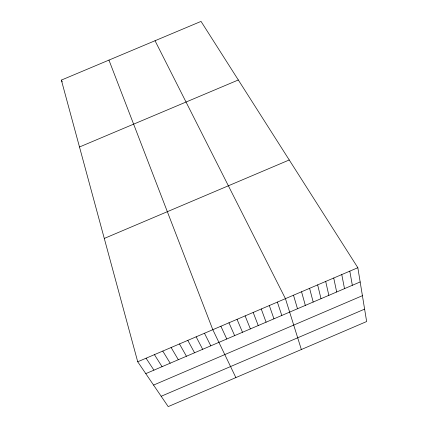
<?xml version="1.0" encoding="UTF-8"?>
<svg xmlns="http://www.w3.org/2000/svg" width="428" height="428" viewBox="0 0 428 428"><rect width="100%" height="100%" fill="white"/><g stroke="black" fill="none" stroke-linecap="round" stroke-linejoin="round"><path stroke-width="0.64" d="M153.566 385.082L362.414 295.689M161.174 396.275L364.613 309.134M137.72 361.783L357.835 267.714L201.032 21.4L61.359 80.1L137.72 361.783L168.199 406.6L366.641 321.535L357.835 267.714M145.782 373.639L360.162 281.95M104.282 238.439L289.242 159.97M79.49 146.991L238.321 79.977M146.071 358.209L153.919 370.156M154.428 354.641L162.052 366.678M162.774 351.072L170.184 363.201M171.12 347.504L178.31 359.723M179.466 343.941L186.437 356.251M187.801 340.378L194.558 352.779M196.142 336.815L202.674 349.307M61.359 80.1L62.274 81.844M155.038 40.73L285.439 298.653L301.355 349.521M204.472 333.252L210.79 345.835M235.871 377.592L212.802 329.694L108.947 60.097M220.885 326.238L226.776 338.997M228.964 322.787L234.646 335.632M237.042 319.336L242.51 332.267M245.116 315.885L250.375 328.902M253.183 312.435L258.234 325.542M261.251 308.989L266.093 322.182M269.319 305.544L273.947 318.823M277.381 302.098L281.801 315.463M293.496 295.213L297.492 308.754M301.547 291.768L305.335 305.394M309.599 288.328L313.178 302.045M317.646 284.893L321.016 298.69M325.687 281.453L328.848 295.341M333.728 278.018L336.681 291.992M341.769 274.583L344.513 288.643M349.799 271.149L352.34 285.294"/></g></svg>
